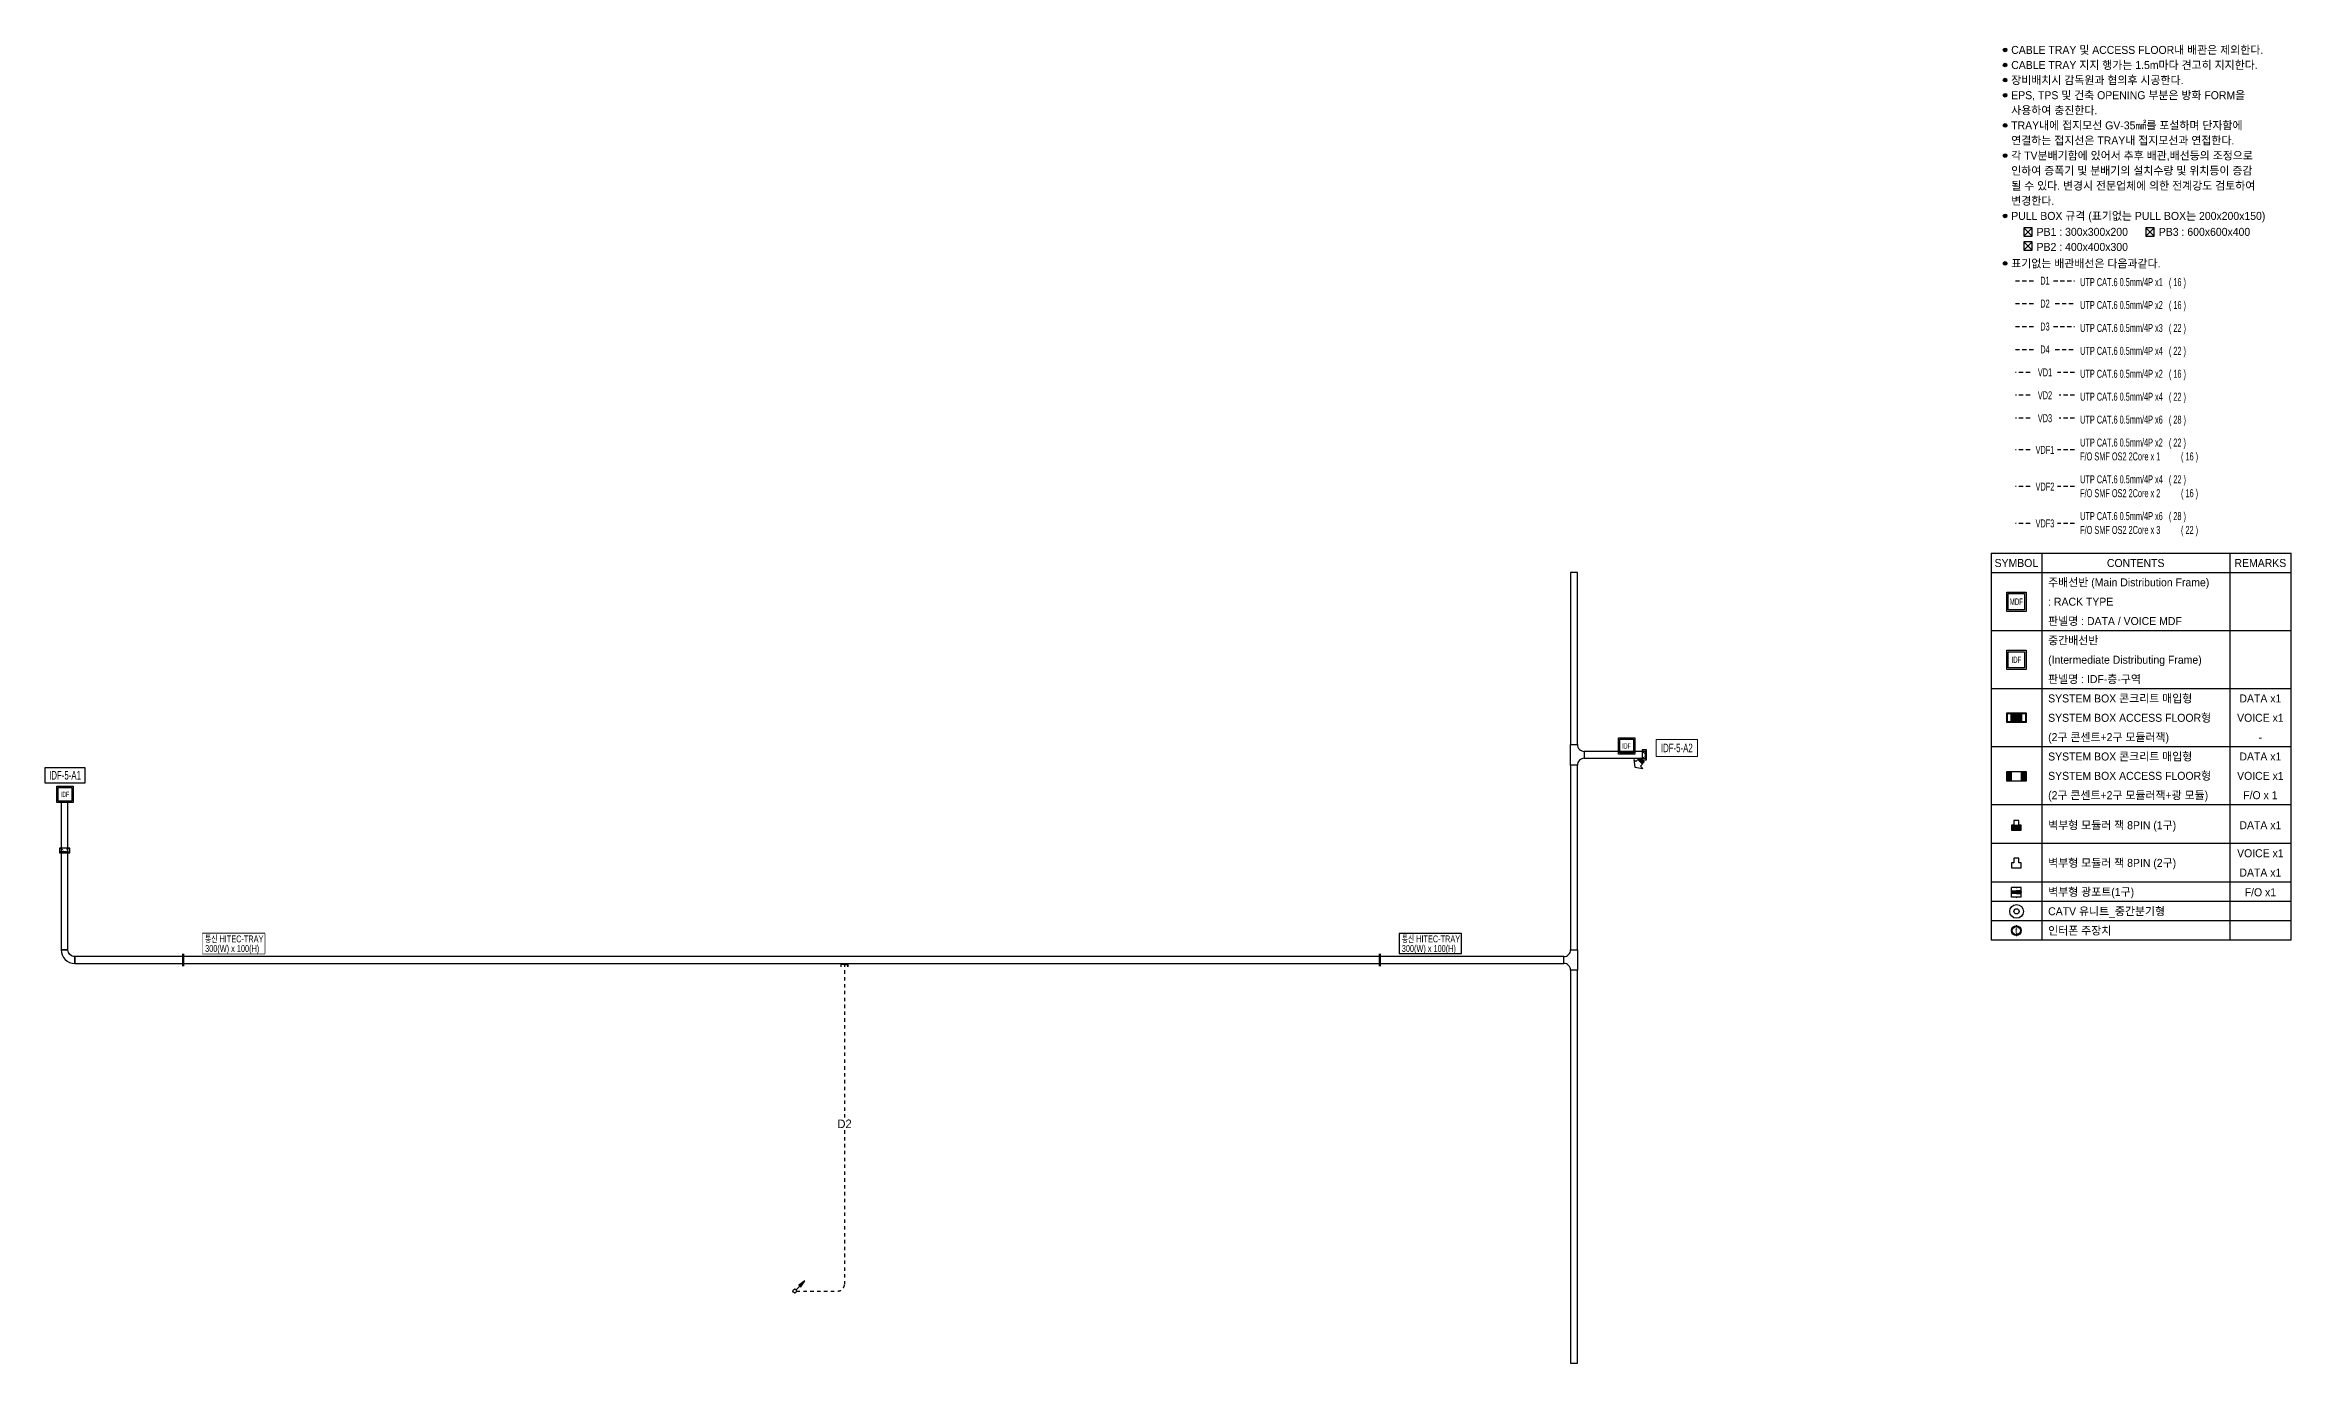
# Model space of a CAD drawing. Header units: millimetres. Extents: x 90978 to 501618, y -355196 to 882030.
# Drawn here: x 277132 to 375392, y 561531 to 619221 of the extents above; entities that cross this region are included whole.
import ezdxf
from ezdxf.enums import TextEntityAlignment as Align

# ---------------------------------------------------------------- set-up
doc = ezdxf.new("R2010")
doc.units = ezdxf.units.MM
doc.header["$LTSCALE"] = 150
doc.set_wipeout_variables(frame=1)
doc.linetypes.add('D1', pattern=[3, 1, -1, 1])
doc.linetypes.add('D2', pattern=[6.5, 2.5, -1.5, 2.5])
doc.layers.get('0').update_dxf_attribs({"lineweight": 0})
for name, color, linetype in [('------07 System Box', 6, 'Continuous'), ('------10 Telecommunication Terminal Board', 3, 'Continuous'), ('------13 Telecommunication Outlet', 3, 'Continuous'), ('------15 Interphone', 6, 'Continuous'), ('-----20 General Symbol', 3, 'Continuous'), ('-----22 Embeded in Floor', 4, 'D2'), ('-----23 Concealed or Exposed Wire', 4, 'D1'), ('-----27 Communication Cable Tray', 2, 'Continuous'), ('-----29 Cable Schedule', 1, 'Continuous'), ('-----29 Indicator', 1, 'Continuous'), ('-----30 Text', 2, 'Continuous')]:
    doc.layers.add(name, color=color, linetype=linetype)
doc.styles.add('ELEC', font='')
doc.styles.get('ELEC').set_extended_font_data('Dotum')

# ---------------------------------------------------------------- blocks, each defined once
blk = doc.blocks.new('H11')
blk.add_circle((0, 150), 150)
at = {"color": 1}
blk.add_circle((0, 150), 129, dxfattribs=at)
for p in [(-150, 150), (0, 300), (0, 0), (150, 150)]:
    blk.add_point(p)
at = {"style": 'ELEC'}
blk.add_text('t', height=214, dxfattribs=at).set_placement((0, 150), align=Align.MIDDLE)
blk = doc.blocks.new('G15')
blk.add_lwpolyline([(-300, 600), (300, 600), (300, 0), (-300, 0)], close=True)
at = {"color": 1}
blk.add_lwpolyline([(-250, 550), (250, 550), (250, 50), (-250, 50)], close=True, dxfattribs=at)
at = {"style": 'ELEC', "width": 0.6}
blk.add_text('MDF', height=200, dxfattribs=at).set_placement((0, 300), align=Align.MIDDLE)
blk = doc.blocks.new('G12')
blk.add_lwpolyline([(-300, 600), (300, 600), (300, 0), (-300, 0)], close=True)
at = {"color": 1}
blk.add_lwpolyline([(-250, 550), (250, 550), (250, 50), (-250, 50)], close=True, dxfattribs=at)
at = {"style": 'ELEC', "width": 0.6}
blk.add_text('IDF', height=200, dxfattribs=at).set_placement((0, 300), align=Align.MIDDLE)
blk = doc.blocks.new('G02')
blk.add_lwpolyline([(150, 150), (75, 150), (75, 300), (-75, 300), (-75, 150), (-150, 150), (-150, 0), (150, 0)], close=True)
blk = doc.blocks.new('B11')
h = blk.add_hatch(color=256)
h.dxf.hatch_style = 1
h.paths.add_polyline_path([(150, 150), (-150, 150), (-150, -150), (150, -150)])
at = {"linetype": 'Continuous'}
for points in [[(300, -150), (-300, -150), (-300, 150), (300, 150)], [(-150, 150), (150, 150), (150, -150), (-150, -150)]]:
    blk.add_lwpolyline(points, close=True, dxfattribs=at)
at = {"color": 1, "linetype": 'Continuous'}
for points in [[(-280, 130), (-170, 130), (-170, -130), (-280, -130)], [(170, 130), (280, 130), (280, -130), (170, -130)]]:
    blk.add_lwpolyline(points, close=True, dxfattribs=at)
blk = doc.blocks.new('A$C5F330B5F')
blk.add_hatch(color=256).paths.add_polyline_path([(225, 0), (225, 225), (112, 225), (-225, 225), (-225, 0)])
blk.add_line((-112, 225), (112, 225))
blk.add_lwpolyline([(225, 225), (112, 225), (112, 450), (-112, 450), (-112, 225), (-225, 225), (-225, 0), (225, 0)], close=True)
blk = doc.blocks.new('A$C2c78cba1')
at = {"layer": '------07 System Box'}
h = blk.add_hatch(color=256, dxfattribs=at)
h.dxf.hatch_style = 1
h.paths.add_polyline_path([(367, 790), (56, 790), (56, 56), (367, 56)])
h = blk.add_hatch(color=256, dxfattribs=at)
h.dxf.hatch_style = 1
h.paths.add_polyline_path([(1637, 790), (1327, 790), (1327, 56), (1637, 56)])
at = {"layer": '------07 System Box', "linetype": 'Continuous'}
for points in [[(1694, 0), (0, 0), (0, 847), (1694, 847)], [(423, 847), (1270, 847), (1270, 0), (423, 0)]]:
    blk.add_lwpolyline(points, close=True, dxfattribs=at)
at = {"layer": '------07 System Box', "color": 1, "linetype": 'Continuous'}
for points in [[(56, 790), (367, 790), (367, 56), (56, 56)], [(1327, 790), (1637, 790), (1637, 56), (1327, 56)]]:
    blk.add_lwpolyline(points, close=True, dxfattribs=at)
blk = doc.blocks.new('TV1')
at = {"layer": '------13 Telecommunication Outlet'}
for radius in [150, 57.3]:
    blk.add_circle((0, 150), radius, dxfattribs=at)
blk = doc.blocks.new('광포트_1')
at = {"ltscale": 0.7}
h = blk.add_hatch(color=254, dxfattribs=at)
h.dxf.hatch_style = 1
h.paths.add_polyline_path([(44, 285), (-44, 285), (-44, 159), (44, 159)])
h.paths.add_polyline_path([(44, 141), (-44, 141), (-44, 15), (44, 15)])
at = {"linetype": 'Continuous'}
for p, q in [((-150, 300), (150, 300)), ((-150, 0), (-150, 300)), ((-150, 0), (150, 0)), ((150, 0), (150, 300))]:
    blk.add_line(p, q, dxfattribs=at)
for points in [[(-44, 159), (-44, 285), (44, 285), (44, 159)], [(-44, 141), (-44, 15), (44, 15), (44, 141)]]:
    blk.add_lwpolyline(points, close=True, dxfattribs=at)
for p in [(-150, 150), (0, 285), (0, 0), (150, 150)]:
    blk.add_point(p, dxfattribs=at)
blk = doc.blocks.new('A$C415ffab5')
at = {"layer": '-----30 Text'}
h = blk.add_hatch(color=256, dxfattribs=at)
edge = h.paths.add_edge_path()
edge.add_arc((-25020, -2850), 160, 0, 360)
h = blk.add_hatch(color=256, dxfattribs=at)
edge = h.paths.add_edge_path()
edge.add_arc((-25020, -4171), 160, 0, 360)
h = blk.add_hatch(color=256, dxfattribs=at)
edge = h.paths.add_edge_path()
edge.add_arc((-25020, -5492), 160, 0, 360)
h = blk.add_hatch(color=256, dxfattribs=at)
edge = h.paths.add_edge_path()
edge.add_arc((-25020, -6812), 160, 0, 360)
h = blk.add_hatch(color=256, dxfattribs=at)
edge = h.paths.add_edge_path()
edge.add_arc((-25020, -9454), 160, 0, 360)
h = blk.add_hatch(color=256, dxfattribs=at)
edge = h.paths.add_edge_path()
edge.add_arc((-25020, -12096), 160, 0, 360)
h = blk.add_hatch(color=256, dxfattribs=at)
edge = h.paths.add_edge_path()
edge.add_arc((-25020, -17379), 160, 0, 360)
h = blk.add_hatch(color=256, dxfattribs=at)
edge = h.paths.add_edge_path()
edge.add_arc((-25020, -21542), 160, 0, 360)
at = {"layer": '-----20 General Symbol'}
for p, q in [((-22662, -19138), (-23390, -18410)), ((-22662, -18410), (-23390, -19138)), ((-11967, -19138), (-12695, -18410)), ((-11967, -18410), (-12695, -19138)), ((-22662, -20385), (-23390, -19657)), ((-22662, -19657), (-23390, -20385))]:
    blk.add_line(p, q, dxfattribs=at)
for points in [[(-23390, -18410), (-23390, -19138), (-22662, -19138), (-22662, -18410)], [(-12695, -18410), (-12695, -19138), (-11967, -19138), (-11967, -18410)], [(-23390, -19657), (-23390, -20385), (-22662, -20385), (-22662, -19657)]]:
    blk.add_lwpolyline(points, close=True, dxfattribs=at)
at = {"layer": '-----22 Embeded in Floor'}
for p, q in [((-24123, -23048), (-22389, -23048)), ((-20794, -23048), (-18940, -23048)), ((-24123, -25054), (-22388, -25054)), ((-20641, -25054), (-18940, -25054)), ((-24123, -27060), (-22389, -27060)), ((-20794, -27060), (-18940, -27060)), ((-24123, -29066), (-22388, -29066)), ((-20641, -29066), (-18940, -29066)), ((-22839, -31072), (-24123, -31072)), ((-18940, -31072), (-20440, -31072)), ((-22837, -33078), (-24123, -33078)), ((-18940, -33078), (-20287, -33078)), ((-22837, -35084), (-24123, -35084)), ((-18940, -35084), (-20287, -35084)), ((-22839, -37855), (-24123, -37855)), ((-18940, -37855), (-20440, -37855)), ((-22839, -41074), (-24123, -41074)), ((-18940, -41074), (-20440, -41074)), ((-22839, -44293), (-24123, -44293)), ((-18940, -44293), (-20440, -44293))]:
    blk.add_line(p, q, dxfattribs=at)
at = {"layer": '-----29 Cable Schedule', "color": 3}
for p, q in [((-26250, -46912), (0, -46912)), ((-26250, -46912), (-26250, -80783)), ((0, -80783), (0, -46912)), ((0, -48606), (-26250, -48606)), ((0, -80783), (-26250, -80783))]:
    blk.add_line(p, q, dxfattribs=at)
at = {"layer": '-----29 Cable Schedule'}
for p, q in [((-21819, -46912), (-21819, -48606)), ((-5372, -46912), (-5372, -48606)), ((-21819, -48606), (-21819, -80783)), ((-5372, -48606), (-5372, -80783)), ((0, -53687), (-26250, -53687)), ((0, -58767), (-26250, -58767)), ((0, -63848), (-26250, -63848)), ((0, -68929), (-26250, -68929)), ((0, -72316), (-26250, -72316)), ((0, -75703), (-26250, -75703)), ((0, -77396), (-26250, -77396)), ((0, -79090), (-26250, -79090)), ((0, -80783), (-26250, -80783))]:
    blk.add_line(p, q, dxfattribs=at)
at = {"layer": '-----30 Text'}
for centre in [(-25020, -2850), (-25020, -4171), (-25020, -5492), (-25020, -6812), (-25020, -9454), (-25020, -12096), (-25020, -17379), (-25020, -21542)]:
    blk.add_circle(centre, 160, dxfattribs=at)
for p in [(-24860, -2850), (-24860, -4171), (-24860, -5492), (-24860, -6812), (-24860, -9454), (-24860, -12096), (-24860, -17379), (-24860, -21542)]:
    blk.add_point(p, dxfattribs=at)
at = {"layer": '------07 System Box', "xscale": 2.822580634535418, "yscale": 2.822580634535418, "zscale": 2.822580634535418}
blk.add_blockref('B11', (-24034, -61308), dxfattribs=at)
at = {"layer": '------10 Telecommunication Terminal Board', "xscale": 2.822580634535418, "yscale": 2.822580634535418, "zscale": 2.822580634535418}
for name, p in [('G15', (-24034, -51993)), ('G12', (-24034, -57074))]:
    blk.add_blockref(name, p, dxfattribs=at)
at = {"layer": '------13 Telecommunication Outlet'}
for name, p, xscale, yscale, zscale in [('A$C5F330B5F', (-24034, -71130), 1.881720423023612, 1.881720423023612, 1.881720423023612), ('G02', (-24034, -74433), 2.822580634535418, 2.822580634535418, 2.822580634535418), ('TV1', (-24020, -78851), 4, 4, 4)]:
    blk.add_blockref(name, p, dxfattribs=dict(at, xscale=xscale, yscale=yscale, zscale=zscale))
at = {"layer": '------13 Telecommunication Outlet', "xscale": 2.822580634535246, "yscale": 2.822580634535246, "zscale": 2.822580634535246, "rotation": 90}
blk.add_blockref('광포트_1', (-23611, -76575), dxfattribs=at)
at = {"layer": '------15 Interphone', "xscale": 2.822580634535418, "yscale": 2.822580634535418, "zscale": 2.822580634535418}
blk.add_blockref('H11', (-24034, -80360), dxfattribs=at)
blk.add_blockref('A$C2c78cba1', (-24881, -66868))
at = {"layer": '-----22 Embeded in Floor', "style": 'ELEC', "width": 0.7}
for s, p in [('D1', (-21532, -23048)), ('D2', (-21532, -25054)), ('D3', (-21532, -27060)), ('D4', (-21532, -29066)), ('VD1', (-21532, -31072)), ('VD2', (-21532, -33078)), ('VD3', (-21532, -35084)), ('VDF1', (-21532, -37855)), ('VDF2', (-21532, -41074)), ('VDF3', (-21532, -44293))]:
    blk.add_text(s, height=700, dxfattribs=at).set_placement(p, align=Align.MIDDLE_CENTER)
at = {"layer": '-----29 Cable Schedule', "color": 2, "style": 'ELEC'}
for s, p in [('SYMBOL', (-24034, -47759)), ('CONTENTS', (-13595, -47759)), ('REMARKS', (-2686, -47759))]:
    blk.add_text(s, height=700, dxfattribs=at).set_placement(p, align=Align.MIDDLE)
at = {"layer": '-----30 Text', "style": 'ELEC'}
for s, p in [('CABLE TRAY 및 ACCESS FLOOR내 배관은 제외한다.', (-24485, -2850)), ('CABLE TRAY 지지 행가는 1.5m마다 견고히 지지한다.', (-24485, -4171)), ('장비배치시 감독원과 협의후 시공한다.', (-24485, -5492)), ('사용하여 충진한다.', (-24485, -8133)), ('EPS, TPS 및 건축 OPENING 부분은 방화 FORM을', (-24485, -6812)), ('TRAY내에 접지모선 GV-35㎟를 포설하며 단자함에', (-24485, -9454)), ('각 TV분배기함에 있어서 추후 배관,배선등의 조정으로', (-24485, -12096)), ('연결하는 접지선은 TRAY내 접지모선과 연접한다.', (-24485, -10775)), ('인하여 증폭기 및 분배기의 설치수량 및 위치등이 증감', (-24485, -13417)), ('될 수 있다. 변경시 전문업체에 의한 전계강도 검토하여', (-24485, -14738)), ('변경한다.', (-24485, -16059)), ('PULL BOX 규격 (표기없는 PULL BOX는 200x200x150)', (-24485, -17379)), ('PB1 : 300x300x200', (-22265, -18774)), ('PB3 : 600x600x400', (-11570, -18774)), ('표기없는 배관배선은 다음과같다.', (-24485, -21542)), ('PB2 : 400x400x300', (-22265, -20095)), ('주배선반 (Main Distribution Frame)', (-21254, -49453)), (': RACK TYPE', (-21254, -51146)), ('판넬명 : DATA / VOICE MDF', (-21254, -52840)), ('중간배선반', (-21254, -54533)), ('(Intermediate Distributing Frame)', (-21254, -56227)), ('판넬명 : IDF-층-구역', (-21254, -57921)), ('SYSTEM BOX 콘크리트 매입형', (-21254, -59614)), ('SYSTEM BOX ACCESS FLOOR형', (-21254, -61308)), ('(2구 콘센트+2구 모듈러잭)', (-21254, -63001)), ('SYSTEM BOX 콘크리트 매입형', (-21254, -64695)), ('SYSTEM BOX ACCESS FLOOR형', (-21254, -66388)), ('(2구 콘센트+2구 모듈러잭+광 모듈)', (-21254, -68082)), ('벽부형 모듈러 잭 8PIN (1구)', (-21254, -70706)), ('벽부형 모듈러 잭 8PIN (2구)', (-21254, -74009)), ('벽부형 광포트(1구)', (-21254, -76550)), ('CATV 유니트_중간분기형', (-21254, -78243)), ('인터폰 주장치', (-21254, -79937))]:
    blk.add_text(s, height=700, dxfattribs=at).set_placement(p, align=Align.MIDDLE_LEFT)
at = {"layer": '-----30 Text', "style": 'ELEC', "width": 0.7}
for s, p in [('UTP CAT.6 0.5mm/4P x1   ( 16 )', (-18456, -23173)), ('UTP CAT.6 0.5mm/4P x2   ( 16 )', (-18456, -25179)), ('UTP CAT.6 0.5mm/4P x3   ( 22 )', (-18456, -27185)), ('UTP CAT.6 0.5mm/4P x4   ( 22 )', (-18456, -29191)), ('UTP CAT.6 0.5mm/4P x2   ( 16 )', (-18456, -31197)), ('UTP CAT.6 0.5mm/4P x4   ( 22 )', (-18456, -33203)), ('UTP CAT.6 0.5mm/4P x6   ( 28 )', (-18456, -35209)), ('UTP CAT.6 0.5mm/4P x2   ( 22 )', (-18456, -37215)), ('F/O SMF OS2 2Core x 1', (-18456, -38428)), ('( 16 )', (-9631, -38429)), ('UTP CAT.6 0.5mm/4P x4   ( 22 )', (-18456, -40434)), ('F/O SMF OS2 2Core x 2', (-18456, -41647)), ('( 16 )', (-9631, -41648)), ('UTP CAT.6 0.5mm/4P x6   ( 28 )', (-18456, -43653)), ('F/O SMF OS2 2Core x 3', (-18456, -44866)), ('( 22 )', (-9631, -44867))]:
    blk.add_text(s, height=700, dxfattribs=at).set_placement(p, align=Align.MIDDLE_LEFT)
at = {"layer": '-----30 Text', "style": 'ELEC'}
for s, p in [('DATA x1', (-2686, -59614)), ('VOICE x1', (-2686, -61308)), ('DATA x1', (-2686, -64695)), ('-', (-2686, -63001)), ('VOICE x1', (-2686, -66388)), ('F/O x 1', (-2686, -68082)), ('DATA x1', (-2686, -70706)), ('VOICE x1', (-2686, -73162)), ('DATA x1', (-2686, -74856)), ('F/O x1', (-2686, -76580))]:
    blk.add_text(s, height=700, dxfattribs=at).set_placement(p, align=Align.MIDDLE_CENTER)
blk = doc.blocks.new('O08')
blk.add_hatch(color=256).paths.add_polyline_path([(120, 51), (-120, 51), (-120, 0), (120, 0)])
blk.add_lwpolyline([(120, 127.5), (120, 0), (-120, 0), (-120, 127.5), (-120, 51), (120, 51)])
blk = doc.blocks.new('O01')
blk.add_hatch(color=256).paths.add_polyline_path([(-149, -218), (-218, -149), (-368, -368)])
blk.add_line((-46, -46), (-184, -184))
blk.add_lwpolyline([(-368, -368), (-149, -218), (-218, -149), (-368, -368)])
blk.add_circle((0, 0), 65)
for p in [(-65, 0), (-65, 0), (0, 65), (0, 65), (65, 0), (65, 0), (0, -65), (0, -65)]:
    blk.add_point(p)
blk = doc.blocks.new('O03')
at = {"linetype": 'Continuous'}
for p, q in [((-101, 101), (101, -101)), ((-74, 127), (127, -74)), ((-48, 154), (154, -48)), ((-27, 366), (69, 270)), ((-27, 366), (321, 321)), ((69, 270), (-21, 180)), ((-21, 180), (180, -21)), ((270, 69), (180, -21)), ((270, 69), (366, -27)), ((321, 321), (366, -27))]:
    blk.add_line(p, q, dxfattribs=at)

msp = doc.modelspace()

# ---------------------------------------------------------------- linework, layer by layer
at = {"layer": '------10 Telecommunication Terminal Board', "color": 1, "elevation": 0}
msp.add_lwpolyline([(284019.06097, 579450.50602), (286748.97956, 579450.50602), (286748.97956, 580330.50602), (284019.06097, 580330.50602)], close=True, dxfattribs=at)
at = {"layer": '-----23 Concealed or Exposed Wire'}
for p, q in [((312111.98483, 579020.71762), (312111.98483, 572283.66038)), ((312111.98483, 571720.39716), (312111.98483, 564983.87349)), ((310011.98443, 564683.87349), (311811.98483, 564683.87349))]:
    msp.add_line(p, q, dxfattribs=at)
msp.add_arc((311811.98483, 564983.87349), 300, 270, 0, dxfattribs=at)
at = {"layer": '-----27 Communication Cable Tray', "elevation": 0}
for points in [[(343874.07744, 596130.06675), (343874.07744, 588600.18431), (344174.07744, 588600.18431), (344174.07744, 596130.06675)], [(344174.07744, 579620.72148), (344174.07744, 587700.18431), (343874.07744, 587700.18431), (343874.07744, 579620.72148)], [(347200.00079, 588300.18431), (344474.07744, 588300.18431), (344474.07744, 588000.18431), (347200.00079, 588000.18431)], [(277840.52308, 586061.87283), (277840.52308, 579620.71762), (278140.52308, 579620.71762), (278140.52308, 586061.87283)], [(278440.52308, 579020.71762), (343574.07744, 579020.71762), (343574.07744, 579320.71762), (278440.52308, 579320.71762)], [(344174.07744, 561530.7499), (344174.07744, 578720.72148), (343874.07744, 578720.72148), (343874.07744, 561530.7499)]]:
    msp.add_lwpolyline(points, close=True, dxfattribs=at)
for points in [[(344174.07744, 587700.18431), (343874.07744, 587700.18431), (343874.07744, 587700.18431), (343874.07744, 588600.18431), (344174.07744, 588600.18431, 0.4142135624), (344474.07744, 588300.18431), (344474.07744, 588000.18431), (344474.07744, 588000.18431, 0.4142135624)], [(278440.52308, 579320.71762), (278440.52308, 579320.71762, -0.4142135624), (278140.52308, 579620.71762), (278140.52308, 579620.71762), (277840.52308, 579620.71762, 0.4142135624), (278440.52308, 579020.71762)], [(343874.07744, 579620.72148), (344174.07744, 579620.72148), (344174.07744, 579620.72148), (344174.07744, 578720.72148), (343874.07744, 578720.72148, 0.4142135624), (343574.07744, 579020.72148), (343574.07744, 579320.72148), (343574.07744, 579320.72148, 0.4142135624)]]:
    msp.add_lwpolyline(points, format="xyb", close=True, dxfattribs=at)
at = {"layer": '-----27 Communication Cable Tray', "color": 1}
msp.add_lwpolyline([(347000.00079, 587925.18431), (347200.00079, 587925.18431), (347200.00079, 588375.18431), (347000.00079, 588375.18431), (347000.00079, 587925.18431)], dxfattribs=at)
at = {"layer": '-----27 Communication Cable Tray', "color": 1, "linetype": 'D1'}
for points in [[(347000.00079, 587925.18431), (347200.00079, 588375.18431)], [(347000.00079, 588375.18431), (347200.00079, 587925.18431)]]:
    msp.add_lwpolyline(points, dxfattribs=at)
at = {"layer": '-----27 Communication Cable Tray'}
for points in [[(347050.00079, 588050.18431), (347050.00079, 588000.18431), (347150.00079, 588000.18431), (347150.00079, 588300.18431), (347050.00079, 588300.18431), (347050.00079, 588250.18431)], [(347150.00079, 587975.18431), (347200.00079, 587975.18431), (347200.00079, 588325.18431), (347150.00079, 588325.18431), (347150.00079, 587975.18431)]]:
    msp.add_lwpolyline(points, dxfattribs=at)
at = {"layer": '-----27 Communication Cable Tray', "color": 1, "elevation": 0}
msp.add_lwpolyline([(277765.52308, 584061.87219), (277765.52308, 583861.87219), (278215.52308, 583861.87219), (278215.52308, 584061.87219), (277765.52308, 584061.87219)], dxfattribs=at)
at = {"layer": '-----27 Communication Cable Tray', "color": 1, "linetype": 'D1', "elevation": 0}
for points in [[(277765.52308, 584061.87219), (278215.52308, 583861.87219)], [(278215.52308, 584061.87219), (277765.52308, 583861.87219)]]:
    msp.add_lwpolyline(points, dxfattribs=at)
at = {"layer": '-----27 Communication Cable Tray', "elevation": 0}
for points in [[(277815.52308, 583911.87219), (277815.52308, 583861.87219), (278165.52308, 583861.87219), (278165.52308, 583911.87219), (277815.52308, 583911.87219)], [(277890.52308, 584011.87219), (277840.52308, 584011.87219), (277840.52308, 583911.87219), (278140.52308, 583911.87219), (278140.52308, 584011.87219), (278090.52308, 584011.87219)]]:
    msp.add_lwpolyline(points, dxfattribs=at)
at = {"color": 1, "elevation": 0}
msp.add_lwpolyline([(347620.58483, 588082.50936), (349420.20983, 588082.50936), (349420.20983, 588825.00936), (347620.58483, 588825.00936)], close=True, dxfattribs=at)

# ---------------------------------------------------------------- block references
at = {"layer": '------10 Telecommunication Terminal Board', "xscale": 1.2, "yscale": 1.2, "zscale": 1.2}
for p in [(346322.35733, 588180.00936), (278011.98601, 586061.87283)]:
    msp.add_blockref('G12', p, dxfattribs=at)
at = {"layer": '-----20 General Symbol', "xscale": 1.199999999953434, "yscale": 1.199999999953434, "zscale": 1.199999999953434, "rotation": 180}
msp.add_blockref('O01', (309933.98445, 564683.87349), dxfattribs=at)
at = {"layer": '-----23 Concealed or Exposed Wire', "xscale": 1.199999999953434, "yscale": 1.199999999953434, "zscale": 1.199999999953434, "rotation": 180}
msp.add_blockref('O08', (312111.98483, 579020.71762), dxfattribs=at)
at = {"layer": '-----27 Communication Cable Tray', "xscale": -1, "rotation": 90}
msp.add_blockref('O03', (347000.00079, 587925.18431), dxfattribs=at)
at = {"xscale": 0.4999999999999996, "yscale": 0.4999999999999996, "zscale": 0.4999999999999996}
msp.add_blockref('A$C415ffab5', (375391.57699, 620425.91579), dxfattribs=at)

# ---------------------------------------------------------------- texts
at = {"layer": '------10 Telecommunication Terminal Board', "style": 'ELEC', "width": 0.7}
msp.add_text('IDF-5-A2', height=375, dxfattribs=at).set_placement((348520.39733, 588453.75936), align=Align.MIDDLE_CENTER)
at = {"layer": '-----22 Embeded in Floor', "style": 'ELEC'}
msp.add_text('D2', height=375, dxfattribs=at).set_placement((312111.98483, 572002.29556), align=Align.MIDDLE_CENTER)

# ---------------------------------------------------------------- next in the draw order: wipeouts: each hides what was drawn before it
at = {"color": 1}
for points in [[(277132.02672, 586931.87283), (278891.94531, 586931.87283), (278891.94531, 587581.87283), (277132.02672, 587581.87283)], [(284019.06097, 579450.50602), (286748.97956, 579450.50602), (286748.97956, 580330.50602), (284019.06097, 580330.50602)], [(336369.06097, 579450.50602), (339098.97956, 579450.50602), (339098.97956, 580330.50602), (336369.06097, 580330.50602)]]:
    msp.add_wipeout(points, dxfattribs=at)

# ---------------------------------------------------------------- next in the draw order: linework, layer by layer
at = {"layer": '------10 Telecommunication Terminal Board', "color": 1}
msp.add_lwpolyline([(277132.02672, 586931.87283), (278891.94531, 586931.87283), (278891.94531, 587581.87283), (277132.02672, 587581.87283)], close=True, dxfattribs=at)
at = {"layer": '------10 Telecommunication Terminal Board', "color": 1, "elevation": 0}
msp.add_lwpolyline([(336369.06097, 579450.50602), (339098.97956, 579450.50602), (339098.97956, 580330.50602), (336369.06097, 580330.50602)], close=True, dxfattribs=at)
at = {"layer": '-----29 Indicator', "elevation": 0}
for points in [[(284019.06097, 580005.50602, 0, 0, 0), (283181.01297, 580004.98241, 0, 0, 0), (283181.01297, 579455.17921, 100, 100, 0), (283181.01297, 578894.26635, 100, 100, 0)], [(336369.06097, 580005.50602, 0, 0, 0), (335531.01297, 580004.98241, 0, 0, 0), (335531.01297, 579455.17921, 100, 100, 0), (335531.01297, 578894.26635, 100, 100, 0)]]:
    msp.add_lwpolyline(points, format="xyseb", dxfattribs=at)

# ---------------------------------------------------------------- next in the draw order: texts
at = {"layer": '------10 Telecommunication Terminal Board', "style": 'ELEC', "width": 0.7}
msp.add_text('IDF-5-A1', height=375, dxfattribs=at).set_placement((278011.98601, 587256.87283), align=Align.MIDDLE_CENTER)
for s, p in [('300(W) x 100(H)', (284139.02027, 579675.50602)), ('통신 HITEC-TRAY', (284139.02027, 580095.50602)), ('300(W) x 100(H)', (336489.02027, 579675.50602)), ('통신 HITEC-TRAY', (336489.02027, 580095.50602))]:
    msp.add_text(s, height=300, dxfattribs=at).set_placement(p, align=Align.MIDDLE_LEFT)

doc.saveas('drawing.dxf')
